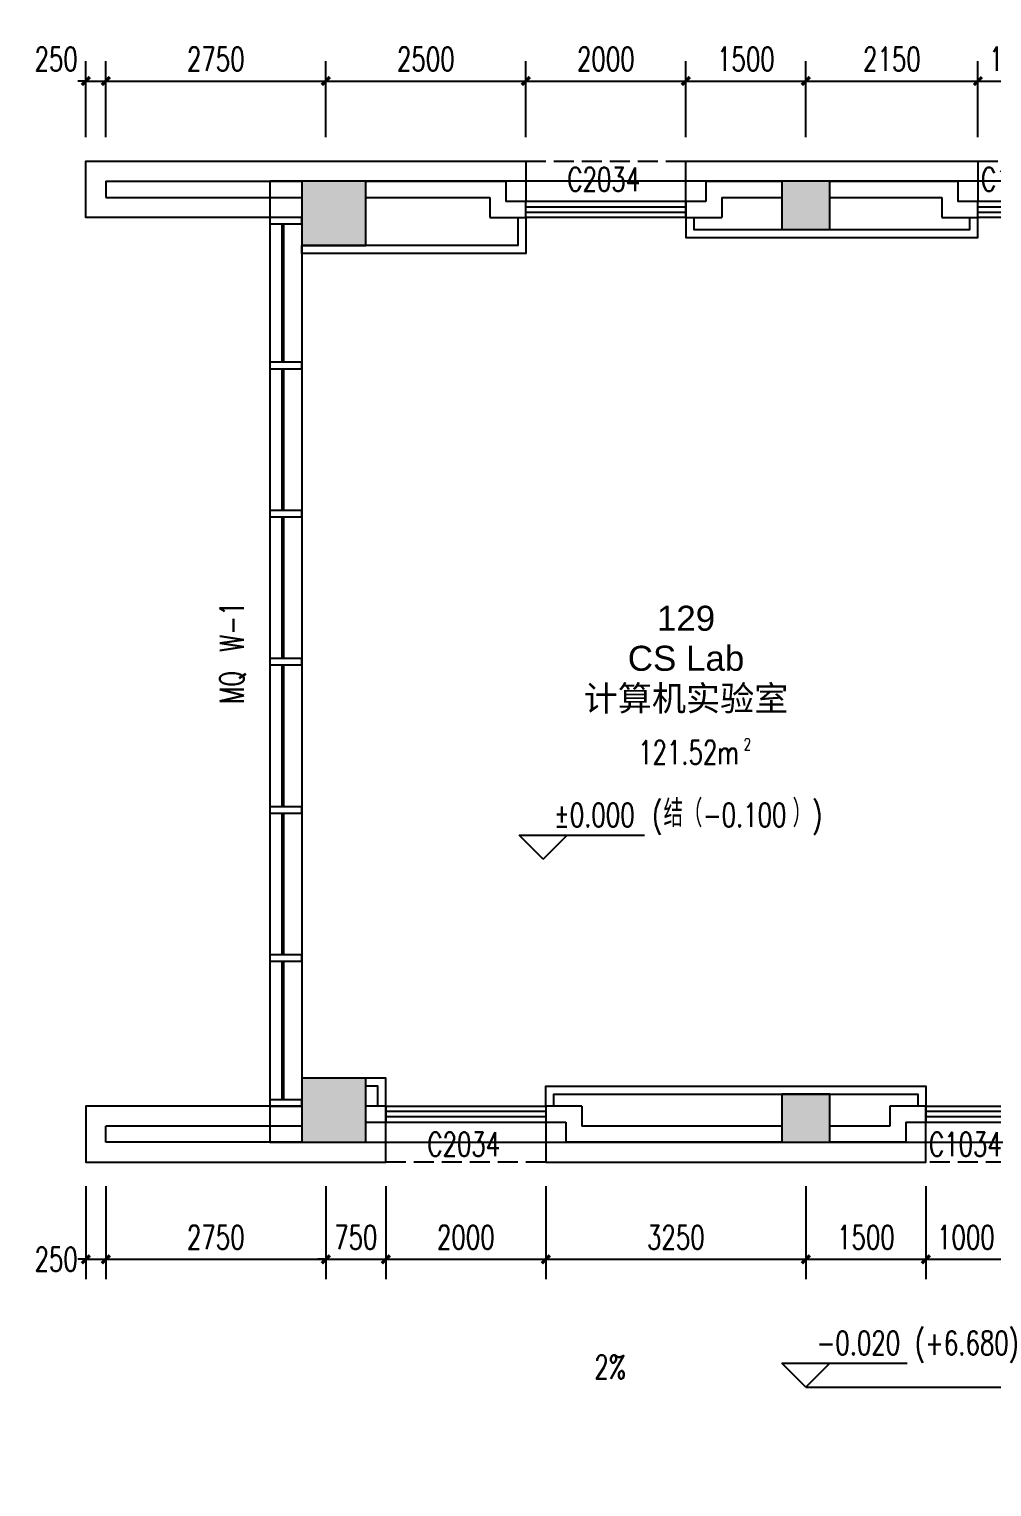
# Model space of a CAD drawing. Header units: inches. Extents: x -97096 to 280004, y -37912 to 97116.
# Drawn here: x -50208 to -38175, y 7696 to 25900 of the extents above; entities that cross this region are included whole.
import ezdxf
from ezdxf.enums import TextEntityAlignment as Align

# ---------------------------------------------------------------- set-up
doc = ezdxf.new("R2010")
doc.units = ezdxf.units.IN
doc.header["$LTSCALE"] = 1000
doc.header["$MEASUREMENT"] = 0
doc.linetypes.add('DASH', pattern=[0.35, 0.25, -0.1])
for name, color, linetype in [('3T_BAR', 7, 'Continuous'), ('A-DETL-NOTE', 1, 'Continuous'), ('COLUMN', 2, 'Continuous'), ('CURTWALL', 4, 'Continuous'), ('DIM_ELEV', 3, 'Continuous'), ('DIM_SYMB', 3, 'Continuous'), ('PUB_DIM', 3, 'Continuous'), ('PUB_HATCH', 253, 'Continuous'), ('PUB_TEXT', 7, 'Continuous'), ('SEE', 5, 'Continuous'), ('SLAB', 60, 'Continuous'), ('SPACE', 7, 'Continuous'), ('SURFACE', 6, 'Continuous'), ('SURFACE-INT', 62, 'Continuous'), ('WALL', 2, 'Continuous'), ('WINDOW', 4, 'Continuous'), ('WINDOW_TEXT', 7, 'Continuous')]:
    doc.layers.add(name, color=color, linetype=linetype)
doc.styles.add('510p-01$0$Arial_2', font='arial.ttf', dxfattribs={"height": 6.392964})
doc.styles.add('_TCH_DIM', font='SIMPLEX', dxfattribs={"bigfont": 'GBCBIG'})
doc.styles.add('_TCH_DIM_T3', font='SIMPLEX', dxfattribs={"width": 0.705882, "bigfont": 'GBCBIG'})
doc.styles.add('_TCH_SPACE', font='SIMPLEX', dxfattribs={"bigfont": 'GBCBIG'})
doc.styles.add('_TCH_WINDOW', font='SIMPLEX', dxfattribs={"bigfont": 'GBCBIG'})
doc.dimstyles.new('_TCH_ARCH&&100', dxfattribs={"dimtxt": 297.5, "dimasz": 100, "dimexe": 250, "dimexo": 300, "dimgap": 126.25, "dimtad": 1, "dimdec": 0, "dimzin": 0, "dimdsep": 46, "dimtxsty": '_TCH_DIM_T3', "dimblk": 'ARCHTICK', "dimcen": 0.09, "dimclrt": 7, "dimazin": 2, "dimtfac": 1, "dimtdec": 0, "dimtix": 1, "dimtmove": 2, "dimatfit": 3, "dimfxl": 1, "dimtolj": 1, "dimtzin": 0, "dimarcsym": 0})

# ---------------------------------------------------------------- blocks, each defined once
blk = doc.blocks.new('510p-01$0$material tag')
blk = doc.blocks.new('_ArchTick')
at = {"color": 0, "linetype": 'ByBlock', "const_width": 0.4}
blk.add_lwpolyline([(-0.5, -0.5), (0.5, 0.5)], dxfattribs=at)
blk = doc.blocks.new('*D380')
at = {"layer": 'Defpoints', "color": 0, "transparency": 16777216}
for p in [(-39000, 11750), (-38000, 11750), (-38000, 10538)]:
    blk.add_point(p, dxfattribs=at)
at = {"layer": 'PUB_DIM', "color": 0, "lineweight": -2, "transparency": 16777216}
for p, q in [((-39000, 11450), (-39000, 10288)), ((-38000, 11450), (-38000, 10288)), ((-39000, 10538), (-38000, 10538))]:
    blk.add_line(p, q, dxfattribs=at)
at = {"layer": 'PUB_DIM', "color": 0, "lineweight": -2, "transparency": 16777216, "xscale": 100, "yscale": 100, "zscale": 100, "rotation": 180}
blk.add_blockref('_ArchTick', (-39000, 10538), dxfattribs=at)
at = {"layer": 'PUB_DIM', "color": 0, "lineweight": -2, "transparency": 16777216, "xscale": 100, "yscale": 100, "zscale": 100}
blk.add_blockref('_ArchTick', (-38000, 10538), dxfattribs=at)
at = {"layer": 'PUB_DIM', "color": 7, "transparency": 16777216, "insert": (-38500, 10813), "char_height": 297.5, "attachment_point": 5, "style": '_TCH_DIM_T3'}
blk.add_mtext('\\A1;1000', dxfattribs=at)
blk = doc.blocks.new('*D381')
at = {"layer": 'Defpoints', "color": 0, "transparency": 16777216}
for p in [(-40500, 11750), (-39000, 11750), (-39000, 10538)]:
    blk.add_point(p, dxfattribs=at)
at = {"layer": 'PUB_DIM', "color": 0, "lineweight": -2, "transparency": 16777216}
for p, q in [((-40500, 11450), (-40500, 10288)), ((-39000, 11450), (-39000, 10288)), ((-40500, 10538), (-39000, 10538))]:
    blk.add_line(p, q, dxfattribs=at)
at = {"layer": 'PUB_DIM', "color": 0, "lineweight": -2, "transparency": 16777216, "xscale": 100, "yscale": 100, "zscale": 100, "rotation": 180}
blk.add_blockref('_ArchTick', (-40500, 10538), dxfattribs=at)
at = {"layer": 'PUB_DIM', "color": 0, "lineweight": -2, "transparency": 16777216, "xscale": 100, "yscale": 100, "zscale": 100}
blk.add_blockref('_ArchTick', (-39000, 10538), dxfattribs=at)
at = {"layer": 'PUB_DIM', "color": 7, "transparency": 16777216, "insert": (-39750, 10813), "char_height": 297.5, "attachment_point": 5, "style": '_TCH_DIM_T3'}
blk.add_mtext('\\A1;1500', dxfattribs=at)
blk = doc.blocks.new('*D382')
at = {"layer": 'Defpoints', "color": 0, "transparency": 16777216}
for p in [(-43750, 11750), (-40500, 11750), (-40500, 10538)]:
    blk.add_point(p, dxfattribs=at)
at = {"layer": 'PUB_DIM', "color": 0, "lineweight": -2, "transparency": 16777216}
for p, q in [((-43750, 11450), (-43750, 10288)), ((-40500, 11450), (-40500, 10288)), ((-43750, 10538), (-40500, 10538))]:
    blk.add_line(p, q, dxfattribs=at)
at = {"layer": 'PUB_DIM', "color": 0, "lineweight": -2, "transparency": 16777216, "xscale": 100, "yscale": 100, "zscale": 100, "rotation": 180}
blk.add_blockref('_ArchTick', (-43750, 10538), dxfattribs=at)
at = {"layer": 'PUB_DIM', "color": 0, "lineweight": -2, "transparency": 16777216, "xscale": 100, "yscale": 100, "zscale": 100}
blk.add_blockref('_ArchTick', (-40500, 10538), dxfattribs=at)
at = {"layer": 'PUB_DIM', "color": 7, "transparency": 16777216, "insert": (-42125, 10813), "char_height": 297.5, "attachment_point": 5, "style": '_TCH_DIM_T3'}
blk.add_mtext('\\A1;3250', dxfattribs=at)
blk = doc.blocks.new('*D383')
at = {"layer": 'Defpoints', "color": 0, "transparency": 16777216}
for p in [(-45750, 11750), (-43750, 11750), (-43750, 10538)]:
    blk.add_point(p, dxfattribs=at)
at = {"layer": 'PUB_DIM', "color": 0, "lineweight": -2, "transparency": 16777216}
for p, q in [((-45750, 11450), (-45750, 10288)), ((-43750, 11450), (-43750, 10288)), ((-45750, 10538), (-43750, 10538))]:
    blk.add_line(p, q, dxfattribs=at)
at = {"layer": 'PUB_DIM', "color": 0, "lineweight": -2, "transparency": 16777216, "xscale": 100, "yscale": 100, "zscale": 100, "rotation": 180}
blk.add_blockref('_ArchTick', (-45750, 10538), dxfattribs=at)
at = {"layer": 'PUB_DIM', "color": 0, "lineweight": -2, "transparency": 16777216, "xscale": 100, "yscale": 100, "zscale": 100}
blk.add_blockref('_ArchTick', (-43750, 10538), dxfattribs=at)
at = {"layer": 'PUB_DIM', "color": 7, "transparency": 16777216, "insert": (-44750, 10813), "char_height": 297.5, "attachment_point": 5, "style": '_TCH_DIM_T3'}
blk.add_mtext('\\A1;2000', dxfattribs=at)
blk = doc.blocks.new('*D384')
at = {"layer": 'Defpoints', "color": 0, "transparency": 16777216}
for p in [(-46500, 11750), (-45750, 11750), (-45750, 10538)]:
    blk.add_point(p, dxfattribs=at)
at = {"layer": 'PUB_DIM', "color": 0, "lineweight": -2, "transparency": 16777216}
for p, q in [((-46500, 11450), (-46500, 10288)), ((-45750, 11450), (-45750, 10288)), ((-46500, 10538), (-46600, 10538)), ((-46500, 10538), (-45750, 10538)), ((-45750, 10538), (-45650, 10538))]:
    blk.add_line(p, q, dxfattribs=at)
at = {"layer": 'PUB_DIM', "color": 0, "lineweight": -2, "transparency": 16777216, "xscale": 100, "yscale": 100, "zscale": 100}
blk.add_blockref('_ArchTick', (-46500, 10538), dxfattribs=at)
at = {"layer": 'PUB_DIM', "color": 0, "lineweight": -2, "transparency": 16777216, "xscale": 100, "yscale": 100, "zscale": 100, "rotation": 180}
blk.add_blockref('_ArchTick', (-45750, 10538), dxfattribs=at)
at = {"layer": 'PUB_DIM', "color": 7, "transparency": 16777216, "insert": (-46125, 10813), "char_height": 297.5, "attachment_point": 5, "style": '_TCH_DIM_T3'}
blk.add_mtext('\\A1;750', dxfattribs=at)
blk = doc.blocks.new('*D385')
at = {"layer": 'Defpoints', "color": 0, "transparency": 16777216}
for p in [(-49250, 11750), (-46500, 11750), (-46500, 10538)]:
    blk.add_point(p, dxfattribs=at)
at = {"layer": 'PUB_DIM', "color": 0, "lineweight": -2, "transparency": 16777216}
for p, q in [((-49250, 11450), (-49250, 10288)), ((-46500, 11450), (-46500, 10288)), ((-49250, 10538), (-46500, 10538))]:
    blk.add_line(p, q, dxfattribs=at)
at = {"layer": 'PUB_DIM', "color": 0, "lineweight": -2, "transparency": 16777216, "xscale": 100, "yscale": 100, "zscale": 100, "rotation": 180}
blk.add_blockref('_ArchTick', (-49250, 10538), dxfattribs=at)
at = {"layer": 'PUB_DIM', "color": 0, "lineweight": -2, "transparency": 16777216, "xscale": 100, "yscale": 100, "zscale": 100}
blk.add_blockref('_ArchTick', (-46500, 10538), dxfattribs=at)
at = {"layer": 'PUB_DIM', "color": 7, "transparency": 16777216, "insert": (-47875, 10813), "char_height": 297.5, "attachment_point": 5, "style": '_TCH_DIM_T3'}
blk.add_mtext('\\A1;2750', dxfattribs=at)
blk = doc.blocks.new('*D386')
at = {"layer": 'Defpoints', "color": 0, "transparency": 16777216}
for p in [(-49500, 11750), (-49250, 11750), (-49250, 10538)]:
    blk.add_point(p, dxfattribs=at)
at = {"layer": 'PUB_DIM', "color": 0, "lineweight": -2, "transparency": 16777216}
for p, q in [((-49500, 11450), (-49500, 10288)), ((-49250, 11450), (-49250, 10288)), ((-49500, 10538), (-49600, 10538)), ((-49500, 10538), (-49250, 10538)), ((-49250, 10538), (-49150, 10538))]:
    blk.add_line(p, q, dxfattribs=at)
at = {"layer": 'PUB_DIM', "color": 0, "lineweight": -2, "transparency": 16777216, "xscale": 100, "yscale": 100, "zscale": 100}
blk.add_blockref('_ArchTick', (-49500, 10538), dxfattribs=at)
at = {"layer": 'PUB_DIM', "color": 0, "lineweight": -2, "transparency": 16777216, "xscale": 100, "yscale": 100, "zscale": 100, "rotation": 180}
blk.add_blockref('_ArchTick', (-49250, 10538), dxfattribs=at)
at = {"layer": 'PUB_DIM', "color": 7, "transparency": 16777216, "insert": (-49870, 10539), "char_height": 297.5, "attachment_point": 5, "style": '_TCH_DIM_T3'}
blk.add_mtext('\\A1;250', dxfattribs=at)
blk = doc.blocks.new('*D473')
at = {"layer": 'Defpoints', "color": 0, "transparency": 16777216}
for p in [(-49250, 25252), (-49500, 24250), (-49250, 24250)]:
    blk.add_point(p, dxfattribs=at)
at = {"layer": 'PUB_DIM', "color": 0, "lineweight": -2, "transparency": 16777216}
for p, q in [((-49500, 24550), (-49500, 25502)), ((-49250, 24550), (-49250, 25502)), ((-49500, 25252), (-49600, 25252)), ((-49500, 25252), (-49250, 25252)), ((-49250, 25252), (-49150, 25252))]:
    blk.add_line(p, q, dxfattribs=at)
at = {"layer": 'PUB_DIM', "color": 0, "lineweight": -2, "transparency": 16777216, "xscale": 100, "yscale": 100, "zscale": 100}
blk.add_blockref('_ArchTick', (-49500, 25252), dxfattribs=at)
at = {"layer": 'PUB_DIM', "color": 0, "lineweight": -2, "transparency": 16777216, "xscale": 100, "yscale": 100, "zscale": 100, "rotation": 180}
blk.add_blockref('_ArchTick', (-49250, 25252), dxfattribs=at)
at = {"layer": 'PUB_DIM', "color": 7, "transparency": 16777216, "insert": (-49870, 25527), "char_height": 297.5, "attachment_point": 5, "style": '_TCH_DIM_T3'}
blk.add_mtext('\\A1;250', dxfattribs=at)
blk = doc.blocks.new('*D474')
at = {"layer": 'Defpoints', "color": 0, "transparency": 16777216}
for p in [(-46500, 25252), (-49250, 24250), (-46500, 24250)]:
    blk.add_point(p, dxfattribs=at)
at = {"layer": 'PUB_DIM', "color": 0, "lineweight": -2, "transparency": 16777216}
for p, q in [((-49250, 24550), (-49250, 25502)), ((-46500, 24550), (-46500, 25502)), ((-49250, 25252), (-46500, 25252))]:
    blk.add_line(p, q, dxfattribs=at)
at = {"layer": 'PUB_DIM', "color": 0, "lineweight": -2, "transparency": 16777216, "xscale": 100, "yscale": 100, "zscale": 100, "rotation": 180}
blk.add_blockref('_ArchTick', (-49250, 25252), dxfattribs=at)
at = {"layer": 'PUB_DIM', "color": 0, "lineweight": -2, "transparency": 16777216, "xscale": 100, "yscale": 100, "zscale": 100}
blk.add_blockref('_ArchTick', (-46500, 25252), dxfattribs=at)
at = {"layer": 'PUB_DIM', "color": 7, "transparency": 16777216, "insert": (-47875, 25527), "char_height": 297.5, "attachment_point": 5, "style": '_TCH_DIM_T3'}
blk.add_mtext('\\A1;2750', dxfattribs=at)
blk = doc.blocks.new('*D475')
at = {"layer": 'Defpoints', "color": 0, "transparency": 16777216}
for p in [(-44000, 25252), (-46500, 24250), (-44000, 24250)]:
    blk.add_point(p, dxfattribs=at)
at = {"layer": 'PUB_DIM', "color": 0, "lineweight": -2, "transparency": 16777216}
for p, q in [((-46500, 24550), (-46500, 25502)), ((-44000, 24550), (-44000, 25502)), ((-46500, 25252), (-44000, 25252))]:
    blk.add_line(p, q, dxfattribs=at)
at = {"layer": 'PUB_DIM', "color": 0, "lineweight": -2, "transparency": 16777216, "xscale": 100, "yscale": 100, "zscale": 100, "rotation": 180}
blk.add_blockref('_ArchTick', (-46500, 25252), dxfattribs=at)
at = {"layer": 'PUB_DIM', "color": 0, "lineweight": -2, "transparency": 16777216, "xscale": 100, "yscale": 100, "zscale": 100}
blk.add_blockref('_ArchTick', (-44000, 25252), dxfattribs=at)
at = {"layer": 'PUB_DIM', "color": 7, "transparency": 16777216, "insert": (-45250, 25527), "char_height": 297.5, "attachment_point": 5, "style": '_TCH_DIM_T3'}
blk.add_mtext('\\A1;2500', dxfattribs=at)
blk = doc.blocks.new('*D476')
at = {"layer": 'Defpoints', "color": 0, "transparency": 16777216}
for p in [(-42000, 25252), (-44000, 24250), (-42000, 24250)]:
    blk.add_point(p, dxfattribs=at)
at = {"layer": 'PUB_DIM', "color": 0, "lineweight": -2, "transparency": 16777216}
for p, q in [((-44000, 24550), (-44000, 25502)), ((-42000, 24550), (-42000, 25502)), ((-44000, 25252), (-42000, 25252))]:
    blk.add_line(p, q, dxfattribs=at)
at = {"layer": 'PUB_DIM', "color": 0, "lineweight": -2, "transparency": 16777216, "xscale": 100, "yscale": 100, "zscale": 100, "rotation": 180}
blk.add_blockref('_ArchTick', (-44000, 25252), dxfattribs=at)
at = {"layer": 'PUB_DIM', "color": 0, "lineweight": -2, "transparency": 16777216, "xscale": 100, "yscale": 100, "zscale": 100}
blk.add_blockref('_ArchTick', (-42000, 25252), dxfattribs=at)
at = {"layer": 'PUB_DIM', "color": 7, "transparency": 16777216, "insert": (-43000, 25527), "char_height": 297.5, "attachment_point": 5, "style": '_TCH_DIM_T3'}
blk.add_mtext('\\A1;2000', dxfattribs=at)
blk = doc.blocks.new('*D477')
at = {"layer": 'Defpoints', "color": 0, "transparency": 16777216}
for p in [(-40500, 25252), (-42000, 24250), (-40500, 24250)]:
    blk.add_point(p, dxfattribs=at)
at = {"layer": 'PUB_DIM', "color": 0, "lineweight": -2, "transparency": 16777216}
for p, q in [((-42000, 24550), (-42000, 25502)), ((-40500, 24550), (-40500, 25502)), ((-42000, 25252), (-40500, 25252))]:
    blk.add_line(p, q, dxfattribs=at)
at = {"layer": 'PUB_DIM', "color": 0, "lineweight": -2, "transparency": 16777216, "xscale": 100, "yscale": 100, "zscale": 100, "rotation": 180}
blk.add_blockref('_ArchTick', (-42000, 25252), dxfattribs=at)
at = {"layer": 'PUB_DIM', "color": 0, "lineweight": -2, "transparency": 16777216, "xscale": 100, "yscale": 100, "zscale": 100}
blk.add_blockref('_ArchTick', (-40500, 25252), dxfattribs=at)
at = {"layer": 'PUB_DIM', "color": 7, "transparency": 16777216, "insert": (-41250, 25527), "char_height": 297.5, "attachment_point": 5, "style": '_TCH_DIM_T3'}
blk.add_mtext('\\A1;1500', dxfattribs=at)
blk = doc.blocks.new('*D478')
at = {"layer": 'Defpoints', "color": 0, "transparency": 16777216}
for p in [(-38350, 25252), (-40500, 24250), (-38350, 24250)]:
    blk.add_point(p, dxfattribs=at)
at = {"layer": 'PUB_DIM', "color": 0, "lineweight": -2, "transparency": 16777216}
for p, q in [((-40500, 24550), (-40500, 25502)), ((-38350, 24550), (-38350, 25502)), ((-40500, 25252), (-38350, 25252))]:
    blk.add_line(p, q, dxfattribs=at)
at = {"layer": 'PUB_DIM', "color": 0, "lineweight": -2, "transparency": 16777216, "xscale": 100, "yscale": 100, "zscale": 100, "rotation": 180}
blk.add_blockref('_ArchTick', (-40500, 25252), dxfattribs=at)
at = {"layer": 'PUB_DIM', "color": 0, "lineweight": -2, "transparency": 16777216, "xscale": 100, "yscale": 100, "zscale": 100}
blk.add_blockref('_ArchTick', (-38350, 25252), dxfattribs=at)
at = {"layer": 'PUB_DIM', "color": 7, "transparency": 16777216, "insert": (-39425, 25527), "char_height": 297.5, "attachment_point": 5, "style": '_TCH_DIM_T3'}
blk.add_mtext('\\A1;2150', dxfattribs=at)
blk = doc.blocks.new('*D479')
at = {"layer": 'Defpoints', "color": 0, "transparency": 16777216}
for p in [(-37350, 25252), (-38350, 24250), (-37350, 24250)]:
    blk.add_point(p, dxfattribs=at)
at = {"layer": 'PUB_DIM', "color": 0, "lineweight": -2, "transparency": 16777216}
for p, q in [((-38350, 24550), (-38350, 25502)), ((-37350, 24550), (-37350, 25502)), ((-38350, 25252), (-37350, 25252))]:
    blk.add_line(p, q, dxfattribs=at)
at = {"layer": 'PUB_DIM', "color": 0, "lineweight": -2, "transparency": 16777216, "xscale": 100, "yscale": 100, "zscale": 100, "rotation": 180}
blk.add_blockref('_ArchTick', (-38350, 25252), dxfattribs=at)
at = {"layer": 'PUB_DIM', "color": 0, "lineweight": -2, "transparency": 16777216, "xscale": 100, "yscale": 100, "zscale": 100}
blk.add_blockref('_ArchTick', (-37350, 25252), dxfattribs=at)
at = {"layer": 'PUB_DIM', "color": 7, "transparency": 16777216, "insert": (-37850, 25527), "char_height": 297.5, "attachment_point": 5, "style": '_TCH_DIM_T3'}
blk.add_mtext('\\A1;1000', dxfattribs=at)
blk = doc.blocks.new('_FZH')
blk.add_lwpolyline([(-0.5, -0.5), (0.5, -0.5), (0.5, 0.5), (-0.5, 0.5)], close=True)
at = {"layer": 'PUB_HATCH'}
blk.add_solid([(-0.5, -0.5), (0.5, -0.5), (-0.5, 0.5), (0.5, 0.5)], dxfattribs=at)
blk = doc.blocks.new('$TCHSYS$WIN2D')
for p, q in [((-0.5, 0.5), (0.5, 0.5)), ((-0.5, 0.5), (-0.5, -0.5)), ((0.5, 0.5), (0.5, -0.5)), ((0.5, 0.1667), (-0.5, 0.1667)), ((0.5, -0.1667), (-0.5, -0.1667)), ((-0.5, -0.5), (0.5, -0.5))]:
    blk.add_line(p, q)

msp = doc.modelspace()

# ---------------------------------------------------------------- linework, layer by layer
at = {"layer": '3T_BAR'}
for p, q in [((-47200, 23550), (-47200, 23470)), ((-46800, 23550), (-47200, 23550)), ((-46800, 23470), (-46800, 23550)), ((-47200, 23470), (-46800, 23470)), ((-47200, 21740), (-47200, 21660)), ((-46800, 21740), (-47200, 21740)), ((-46800, 21660), (-46800, 21740)), ((-47200, 21660), (-46800, 21660)), ((-47200, 19890), (-47200, 19810)), ((-46800, 19890), (-47200, 19890)), ((-46800, 19810), (-46800, 19890)), ((-47200, 19810), (-46800, 19810)), ((-47200, 18040), (-47200, 17960)), ((-46800, 18040), (-47200, 18040)), ((-46800, 17960), (-46800, 18040)), ((-47200, 17960), (-46800, 17960)), ((-47200, 16190), (-47200, 16110)), ((-46800, 16190), (-47200, 16190)), ((-47200, 16110), (-46800, 16110)), ((-46800, 16110), (-46800, 16190)), ((-47200, 14340), (-47200, 14260)), ((-46800, 14340), (-47200, 14340)), ((-47200, 14260), (-46800, 14260)), ((-46800, 14260), (-46800, 14340)), ((-47200, 12530), (-47200, 12450)), ((-46800, 12530), (-47200, 12530)), ((-47200, 12450), (-46800, 12450)), ((-46800, 12450), (-46800, 12530))]:
    msp.add_line(p, q, dxfattribs=at)
at = {"layer": 'CURTWALL'}
for p, q in [((-47050, 23470), (-47050, 21740)), ((-47030, 23470), (-47030, 21740)), ((-46800, 23470), (-46800, 12530)), ((-47050, 21660), (-47050, 19890)), ((-47030, 21660), (-47030, 19890)), ((-47050, 19810), (-47050, 18040)), ((-47030, 19810), (-47030, 18040)), ((-47050, 17960), (-47050, 16190)), ((-47030, 17960), (-47030, 16190)), ((-47050, 16110), (-47050, 14340)), ((-47030, 16110), (-47030, 14340)), ((-47050, 14260), (-47050, 12530)), ((-47030, 14260), (-47030, 12530))]:
    msp.add_line(p, q, dxfattribs=at)
at = {"layer": 'DIM_ELEV'}
for p, q in [((-43783.2, 15533), (-44083.2, 15833)), ((-44083.2, 15833), (-42518.2, 15833)), ((-43783.2, 15533), (-43483.2, 15833)), ((-40500, 8939.9), (-40800, 9239.9)), ((-40800, 9239.9), (-39235, 9239.9)), ((-40500, 8939.9), (-40200, 9239.9))]:
    msp.add_line(p, q, dxfattribs=at)
at = {"layer": 'DIM_SYMB'}
msp.add_line((-40500, 8939.9), (-16750, 8939.9), dxfattribs=at)
msp.add_lwpolyline([(-40500, 8939.9, 0, 0, 0), (-45105.5, 8939.9, 80, 0, 0), (-45405.5, 8939.9, 0, 0, 0)], format="xyseb", dxfattribs=at)
at = {"layer": 'SEE', "linetype": 'DASH'}
for p, q in [((-44000, 24250), (-42000, 24250)), ((-38350, 24250), (-37350, 24250)), ((-43750, 11750), (-45750, 11750)), ((-38000, 11750), (-39000, 11750))]:
    msp.add_line(p, q, dxfattribs=at)
at = {"layer": 'SLAB'}
msp.add_lwpolyline([(-16750, 30000), (-16750, 24000), (-47200, 24000), (-47200, 12000), (-16750, 12000.1), (-16750, 6000), (-41200, 6000), (-41200, -5856.5), (-40402.5, -9843.9), (-21183.1, -6000), (-9380, -6000), (-9380, 40), (-7030.7, 40), (-6722.7, -1500), (6722.7, -1500)], dxfattribs=at)
at = {"layer": 'SURFACE'}
for points in [[(-46800, 23550), (-49500, 23550), (-49500, 24250), (-44000, 24250), (-44000, 23750)], [(-42000, 23750), (-42000, 24250), (-38350, 24250), (-38350, 23750)], [(-46800, 12450), (-49500, 12450), (-49500, 11750), (-45750, 11750), (-45750, 12250)], [(-43750, 12250), (-43750, 11750), (-39000, 11750), (-39000, 12250)]]:
    msp.add_lwpolyline(points, dxfattribs=at)
at = {"layer": 'SURFACE-INT'}
for points in [[(-44000, 23549.9), (-44000, 23099.9), (-46800, 23099.9), (-46800, 23200)], [(-44100, 23549.9), (-44100, 23199.9), (-46800, 23199.9)], [(-42000, 23550), (-42000, 23300), (-38350, 23300), (-38350, 23550)], [(-41900, 23550), (-41900, 23400), (-38450, 23400), (-38450, 23550)], [(-45750, 12450), (-45750, 12800), (-46000, 12800)], [(-45850, 12450), (-45850, 12700), (-46000, 12700)], [(-43750, 12450), (-43750, 12700), (-39000, 12700), (-39000, 12450)], [(-43650, 12450), (-43650, 12600), (-39100, 12600), (-39100, 12450)]]:
    msp.add_lwpolyline(points, dxfattribs=at)
at = {"layer": 'WALL'}
for p, q in [((-49250, 24000), (-46800, 24000)), ((-49250, 24000), (-49250, 23800)), ((-46000, 24000), (-44250, 24000)), ((-44250, 24000), (-44250, 23750)), ((-41750, 24000), (-41750, 23750)), ((-41750, 24000), (-40800, 24000)), ((-40200, 24000), (-38600, 24000)), ((-38600, 24000), (-38600, 23750)), ((-49250, 23800), (-46800, 23800)), ((-46000, 23800), (-44450, 23800)), ((-44450, 23800), (-44450, 23550)), ((-44000, 23750), (-44250, 23750)), ((-44000, 23550), (-44000, 23750)), ((-41750, 23750), (-42000, 23750)), ((-42000, 23750), (-42000, 23550)), ((-41550, 23800), (-41550, 23550)), ((-41550, 23800), (-40800, 23800)), ((-40200, 23800), (-38800, 23800)), ((-38800, 23800), (-38800, 23550)), ((-38350, 23750), (-38600, 23750)), ((-38350, 23550), (-38350, 23750)), ((-44450, 23550), (-44000, 23550)), ((-42000, 23550), (-41550, 23550)), ((-38800, 23550), (-38350, 23550)), ((-45750, 12450), (-46000, 12450)), ((-45750, 12250), (-45750, 12450)), ((-43300, 12450), (-43750, 12450)), ((-43750, 12450), (-43750, 12250)), ((-43300, 12450), (-43300, 12200)), ((-39450, 12450), (-39450, 12200)), ((-39000, 12450), (-39450, 12450)), ((-39000, 12250), (-39000, 12450)), ((-46800, 12200), (-49250, 12200)), ((-49250, 12000), (-49250, 12200)), ((-46000, 12250), (-45750, 12250)), ((-43750, 12250), (-43500, 12250)), ((-43500, 12250), (-43500, 12000)), ((-40800, 12200), (-43300, 12200)), ((-39450, 12200), (-40200, 12200)), ((-39250, 12250), (-39250, 12000)), ((-39250, 12250), (-39000, 12250)), ((-46800, 12000), (-49250, 12000)), ((-40800, 12000), (-43500, 12000)), ((-39250, 12000), (-40200, 12000))]:
    msp.add_line(p, q, dxfattribs=at)

# ---------------------------------------------------------------- block references
at = {"layer": 'A-DETL-NOTE'}
ref = msp.add_blockref('510p-01$0$material tag', (-222377.3, -57288.5), dxfattribs=dict(at, xscale=3.125, yscale=3.125, zscale=3.125))
ref.add_attrib('ROOM_TAG', '129', dxfattribs={"layer": '0', "height": 312.5, "style": '510p-01$0$Arial_2'}).set_placement((-41997.6, 18543.7), align=Align.MIDDLE_CENTER)
ref.add_attrib('NAME_ENG', 'CS Lab', dxfattribs={"layer": '0', "height": 312.5, "style": '510p-01$0$Arial_2'}).set_placement((-41997.6, 18043.7), align=Align.MIDDLE_CENTER)
ref.add_attrib('NAME_CN', '计算机实验室', dxfattribs={"layer": '0', "height": 312.5, "style": '510p-01$0$Arial_2'}).set_placement((-41997.6, 17543.7), align=Align.MIDDLE_CENTER)
at = {"layer": 'COLUMN'}
for p, xscale, yscale, zscale in [((-46400, 23600), 800, 800, 800), ((-40500, 23700), 600, 600, 600), ((-46400, 12400), 800, 800, 800), ((-40500, 12300), 600, 600, 600)]:
    msp.add_blockref('_FZH', p, dxfattribs=dict(at, xscale=xscale, yscale=yscale, zscale=zscale))
at = {"layer": 'WINDOW'}
ref = msp.add_blockref('$TCHSYS$WIN2D', (-43000, 23650), dxfattribs=dict(at, xscale=-2000, yscale=-200, zscale=-2000))
ref.add_attrib('A', 'C2034', (-43480, 23876.2), dxfattribs={"layer": 'WINDOW_TEXT', "height": 297.5, "style": '_TCH_WINDOW', "width": 0.705882})
ref = msp.add_blockref('$TCHSYS$WIN2D', (-37850, 23650), dxfattribs=dict(at, xscale=-1000, yscale=-200, zscale=-1000))
ref.add_attrib('A', 'C1034', (-38310, 23876.2), dxfattribs={"layer": 'WINDOW_TEXT', "height": 297.5, "style": '_TCH_WINDOW', "width": 0.705882})
ref = msp.add_blockref('$TCHSYS$WIN2D', (-44750, 12350), dxfattribs=dict(at, xscale=-2000, yscale=-200, zscale=-2000, rotation=180))
ref.add_attrib('A', 'C2034', (-45230, 11826.2), dxfattribs={"layer": 'WINDOW_TEXT', "height": 297.5, "style": '_TCH_WINDOW', "width": 0.705882})
ref = msp.add_blockref('$TCHSYS$WIN2D', (-38500, 12350), dxfattribs=dict(at, xscale=-1000, yscale=-200, zscale=-1000, rotation=180))
ref.add_attrib('A', 'C1034', (-38960, 11826.2), dxfattribs={"layer": 'WINDOW_TEXT', "height": 297.5, "style": '_TCH_WINDOW', "width": 0.705882})

# ---------------------------------------------------------------- texts
at = {"layer": 'PUB_TEXT', "style": '_TCH_DIM', "width": 0.705882}
for s, p in [('%%P0.000', (-43648.2, 15938)), ('(', (-42418.2, 15938)), ('-0.100', (-41786.7, 15938)), (')', (-40421, 15938)), ('(+6.680)', (-39135, 9344.9)), ('-0.020', (-40365, 9344.9)), ('2%', (-43142.7, 9044.9))]:
    msp.add_text(s, height=297.5, dxfattribs=at).set_placement(p)
at = {"layer": 'PUB_TEXT', "style": '_TCH_DIM'}
for s, height, p in [('结（', 337.59, (-42278.2, 15938)), ('）', 337.6, (-40666.7, 15938))]:
    msp.add_text(s, height=height, dxfattribs=at).set_placement(p)
at = {"layer": 'SPACE', "style": '_TCH_SPACE', "width": 0.705882}
for s, height, p in [('121.52m', 297.5, (-42596.3, 16719.3)), ('2', 148.8, (-41276.3, 16894.3))]:
    msp.add_text(s, height=height, dxfattribs=at).set_placement(p)
at = {"layer": 'WINDOW_TEXT', "style": '_TCH_WINDOW', "width": 0.705882}
for s, p in [('W-1', (-47526.1, 18122.5)), ('MQ', (-47526.1, 17472.5))]:
    msp.add_text(s, height=297.5, rotation=90, dxfattribs=at).set_placement(p)

# ---------------------------------------------------------------- dimensions: what is measured, and where the dimension line sits
at = {"layer": 'PUB_DIM'}
for base, p1, p2, angle, picture, middle in [((-49250, 25252), (-49500, 24250), (-49250, 24250), 360, '*D473', (-49870, 25527)), ((-49250, 10537.8), (-49500, 11749.9), (-49250, 11749.9), 0, '*D386', (-49870, 10539))]:
    dim = msp.add_linear_dim(base=base, p1=p1, p2=p2, angle=angle, dimstyle='_TCH_ARCH&&100', dxfattribs=at)
    dim.commit()
    dim.dimension.update_dxf_attribs({"geometry": picture, "text_midpoint": middle, "dimtype": 129})
for p1, p2, distance, picture, middle in [((-49250, 24250), (-46500, 24250), 1002, '*D474', (-47875, 25527)), ((-46500, 24250), (-44000, 24250), 1002, '*D475', (-45250, 25527)), ((-44000, 24250), (-42000, 24250), 1002, '*D476', (-43000, 25527)), ((-42000, 24250), (-40500, 24250), 1002, '*D477', (-41250, 25527)), ((-40500, 24250), (-38350, 24250), 1002, '*D478', (-39425, 25527)), ((-38350, 24250), (-37350, 24250), 1002, '*D479', (-37850, 25527)), ((-49250, 11749.9), (-46500, 11749.9), -1212.2, '*D385', (-47875, 10812.8)), ((-46500, 11749.9), (-45750, 11749.9), -1212.2, '*D384', (-46125, 10812.8)), ((-45750, 11749.9), (-43750, 11749.9), -1212.2, '*D383', (-44750, 10812.8)), ((-43750, 11749.9), (-40500, 11749.9), -1212.2, '*D382', (-42125, 10812.8)), ((-40500, 11749.9), (-39000, 11749.9), -1212.2, '*D381', (-39750, 10812.8)), ((-39000, 11749.9), (-38000, 11749.9), -1212.2, '*D380', (-38500, 10812.8))]:
    dim = msp.add_aligned_dim(p1=p1, p2=p2, distance=distance, dimstyle='_TCH_ARCH&&100', dxfattribs=at)
    dim.commit()
    dim.dimension.update_dxf_attribs({"geometry": picture, "text_midpoint": middle})

doc.saveas('drawing.dxf')
